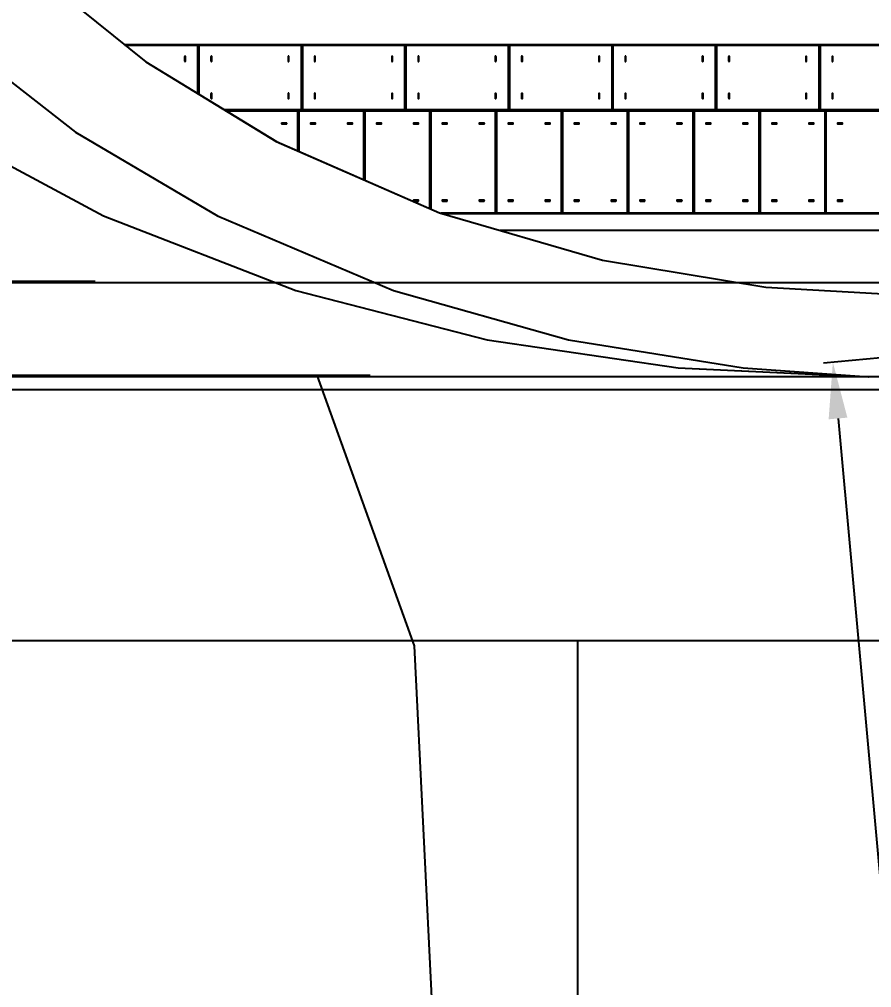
# Model space of a CAD drawing. Extents: x -137 to 172, y -7 to 127.
# Drawn here: x 23.55 to 30.34, y 46.45 to 54.16 of the extents above; entities that cross this region are included whole.
import ezdxf

# ---------------------------------------------------------------- set-up
doc = ezdxf.new("R2010")
doc.units = 0
doc.layers.get('Defpoints').update_dxf_attribs({"linetype": 'CONTINUOUS'})
doc.layers.add('TT-BASE', color=253, linetype='CONTINUOUS')
doc.layers.add('TZ-TEXT', color=6, linetype='CONTINUOUS')
doc.styles.get("Standard").update_dxf_attribs({"font": 'GulimChe.ttf'})
doc.dimstyles.new('D150', dxfattribs={"dimscale": 0.15, "dimtxt": 3, "dimasz": 3, "dimexe": 0.5, "dimexo": 0.5, "dimgap": 0.5, "dimtad": 1, "dimdec": 0, "dimzin": 1, "dimdsep": 46, "dimlunit": 6, "dimtxsty": 'Standard', "dimcen": 1, "dimclrd": 1, "dimclre": 1, "dimclrt": 3, "dimadec": 0, "dimazin": 0, "dimtfac": 1, "dimtdec": 0, "dimtix": 1, "dimtmove": 2, "dimatfit": 3, "dimfxl": 0, "dimtvp": 2, "dimlwd": -1, "dimlwe": -1, "dimarcsym": 0})

# ---------------------------------------------------------------- blocks, each defined once
blk = doc.blocks.new('*D27')
at = {"layer": 'Defpoints', "color": 0, "ltscale": 2}
for p in [(42.6532, 52.5857), (44.7531, 29.6257), (32.1306, 28.4712)]:
    blk.add_point(p, dxfattribs=at)
at = {"layer": 'TZ-TEXT', "color": 1, "ltscale": 2}
for p, q in [((42.5785, 52.5788), (29.956, 51.4244)), ((30.0717, 50.9831), (32.0897, 28.9193)), ((44.6784, 29.6188), (32.056, 28.4644))]:
    blk.add_line(p, q, dxfattribs=at)
for points in [[(30.1464, 50.9899), (29.997, 50.9762), (30.0307, 51.4312)], [(32.1643, 28.9262), (32.015, 28.9125), (32.1306, 28.4712)]]:
    blk.add_solid(points, dxfattribs=at)
at = {"layer": 'TZ-TEXT', "color": 3, "ltscale": 2, "insert": (32.595, 40.0897), "char_height": 0.6, "attachment_point": 5, "rotation": 275.22581}
blk.add_mtext('{\\C6;신) 직매 FC Ø100x2x24m, 내관 SCD 25mmx4x24m,\\P터파기 5.5m(H:0.76),18m(H:0.56),0.5m(H:0.2),\\P콘크리트깨기 18m(H:0.2)}', dxfattribs=at)

msp = doc.modelspace()

# ---------------------------------------------------------------- linework, layer by layer
at = {"layer": 'TT-BASE'}
for p, q in [((23.7108, 54.5063), (24.5558, 53.8253)), ((23.7111, 54.5061), (24.5561, 53.8251)), ((23.0658, 53.9889), (23.9958, 53.2639)), ((23.0661, 53.9887), (23.9961, 53.2637)), ((24.3838, 53.9639), (33.9158, 53.9636)), ((24.3841, 53.9637), (33.9161, 53.9636)), ((24.39, 53.9589), (33.9158, 53.9586)), ((24.3903, 53.9587), (33.9161, 53.9586)), ((24.9683, 53.9589), (24.9683, 53.5738)), ((24.9686, 53.9587), (24.9686, 53.5736)), ((24.9783, 53.9589), (24.9783, 53.5677)), ((24.9786, 53.9587), (24.9786, 53.5675)), ((25.7933, 53.9589), (25.7933, 53.4439)), ((25.7936, 53.9587), (25.7936, 53.4437)), ((25.8033, 53.9589), (25.8033, 53.4439)), ((25.8036, 53.9587), (25.8036, 53.4437)), ((26.6183, 53.9588), (26.6183, 53.4438)), ((26.6186, 53.9587), (26.6186, 53.4437)), ((26.6283, 53.9588), (26.6283, 53.4438)), ((26.6286, 53.9587), (26.6286, 53.4437)), ((27.4433, 53.9588), (27.4433, 53.4438)), ((27.4436, 53.9587), (27.4436, 53.4437)), ((27.4533, 53.9588), (27.4533, 53.4438)), ((27.4536, 53.9587), (27.4536, 53.4437)), ((28.2683, 53.9588), (28.2683, 53.4438)), ((28.2686, 53.9587), (28.2686, 53.4437)), ((28.2783, 53.9588), (28.2783, 53.4438)), ((28.2786, 53.9587), (28.2786, 53.4437)), ((29.0933, 53.9588), (29.0933, 53.4438)), ((29.0936, 53.9587), (29.0936, 53.4437)), ((29.1033, 53.9588), (29.1033, 53.4438)), ((29.1036, 53.9587), (29.1036, 53.4437)), ((29.9183, 53.9587), (29.9183, 53.4437)), ((29.9186, 53.9586), (29.9186, 53.4436)), ((29.9283, 53.9587), (29.9283, 53.4437)), ((29.9286, 53.9586), (29.9286, 53.4436)), ((24.8653, 53.8679), (24.8653, 53.8299)), ((24.8656, 53.8677), (24.8656, 53.8297)), ((24.8703, 53.8689), (24.8663, 53.8689)), ((24.8706, 53.8687), (24.8666, 53.8687)), ((24.8713, 53.8299), (24.8713, 53.8679)), ((24.8716, 53.8297), (24.8716, 53.8677)), ((25.0753, 53.8679), (25.0753, 53.8299)), ((25.0756, 53.8677), (25.0756, 53.8297)), ((25.0803, 53.8689), (25.0763, 53.8689)), ((25.0806, 53.8687), (25.0766, 53.8687)), ((25.0813, 53.8299), (25.0813, 53.8679)), ((25.0816, 53.8297), (25.0816, 53.8677)), ((25.6903, 53.8679), (25.6903, 53.8299)), ((25.6906, 53.8677), (25.6906, 53.8297)), ((25.6953, 53.8689), (25.6913, 53.8689)), ((25.6956, 53.8687), (25.6916, 53.8687)), ((25.6963, 53.8299), (25.6963, 53.8679)), ((25.6966, 53.8297), (25.6966, 53.8677)), ((25.9003, 53.8679), (25.9003, 53.8299)), ((25.9006, 53.8677), (25.9006, 53.8297)), ((25.9053, 53.8689), (25.9013, 53.8689)), ((25.9056, 53.8687), (25.9016, 53.8687)), ((25.9063, 53.8299), (25.9063, 53.8679)), ((25.9066, 53.8297), (25.9066, 53.8677)), ((26.5153, 53.8678), (26.5153, 53.8298)), ((26.5156, 53.8677), (26.5156, 53.8297)), ((26.5203, 53.8688), (26.5163, 53.8688)), ((26.5206, 53.8687), (26.5166, 53.8687)), ((26.5213, 53.8298), (26.5213, 53.8678)), ((26.5216, 53.8297), (26.5216, 53.8677)), ((26.7253, 53.8678), (26.7253, 53.8298)), ((26.7256, 53.8677), (26.7256, 53.8297)), ((26.7303, 53.8688), (26.7263, 53.8688)), ((26.7306, 53.8687), (26.7266, 53.8687)), ((26.7313, 53.8298), (26.7313, 53.8678)), ((26.7316, 53.8297), (26.7316, 53.8677)), ((27.3403, 53.8678), (27.3403, 53.8298)), ((27.3406, 53.8677), (27.3406, 53.8297)), ((27.3453, 53.8688), (27.3413, 53.8688)), ((27.3456, 53.8687), (27.3416, 53.8687)), ((27.3463, 53.8298), (27.3463, 53.8678)), ((27.3466, 53.8297), (27.3466, 53.8677)), ((27.5503, 53.8678), (27.5503, 53.8298)), ((27.5506, 53.8677), (27.5506, 53.8297)), ((27.5553, 53.8688), (27.5513, 53.8688)), ((27.5556, 53.8687), (27.5516, 53.8687)), ((27.5563, 53.8298), (27.5563, 53.8678)), ((27.5566, 53.8297), (27.5566, 53.8677)), ((28.1653, 53.8678), (28.1653, 53.8298)), ((28.1656, 53.8677), (28.1656, 53.8297)), ((28.1703, 53.8688), (28.1663, 53.8688)), ((28.1706, 53.8687), (28.1666, 53.8687)), ((28.1713, 53.8298), (28.1713, 53.8678)), ((28.1716, 53.8297), (28.1716, 53.8677)), ((28.3753, 53.8678), (28.3753, 53.8298)), ((28.3756, 53.8677), (28.3756, 53.8297)), ((28.3803, 53.8688), (28.3763, 53.8688)), ((28.3806, 53.8687), (28.3766, 53.8687)), ((28.3813, 53.8298), (28.3813, 53.8678)), ((28.3816, 53.8297), (28.3816, 53.8677)), ((28.9903, 53.8678), (28.9903, 53.8298)), ((28.9906, 53.8677), (28.9906, 53.8297)), ((28.9953, 53.8688), (28.9913, 53.8688)), ((28.9956, 53.8687), (28.9916, 53.8687)), ((28.9963, 53.8298), (28.9963, 53.8678)), ((28.9966, 53.8297), (28.9966, 53.8677)), ((29.2003, 53.8678), (29.2003, 53.8298)), ((29.2006, 53.8677), (29.2006, 53.8297)), ((29.2053, 53.8688), (29.2013, 53.8688)), ((29.2056, 53.8687), (29.2016, 53.8687)), ((29.2063, 53.8298), (29.2063, 53.8678)), ((29.2066, 53.8297), (29.2066, 53.8677)), ((29.8153, 53.8677), (29.8153, 53.8297)), ((29.8156, 53.8676), (29.8156, 53.8296)), ((29.8203, 53.8687), (29.8163, 53.8687)), ((29.8206, 53.8686), (29.8166, 53.8686)), ((29.8213, 53.8297), (29.8213, 53.8677)), ((29.8216, 53.8296), (29.8216, 53.8676)), ((30.0253, 53.8677), (30.0253, 53.8297)), ((30.0256, 53.8676), (30.0256, 53.8296)), ((30.0303, 53.8687), (30.0263, 53.8687)), ((30.0306, 53.8686), (30.0266, 53.8686)), ((30.0313, 53.8297), (30.0313, 53.8677)), ((30.0316, 53.8296), (30.0316, 53.8676)), ((24.5558, 53.8253), (25.5958, 53.1912)), ((24.5561, 53.8251), (25.5961, 53.191)), ((24.8663, 53.8289), (24.8703, 53.8289)), ((24.8666, 53.8287), (24.8706, 53.8287)), ((25.0763, 53.8289), (25.0803, 53.8289)), ((25.0766, 53.8287), (25.0806, 53.8287)), ((25.6913, 53.8289), (25.6953, 53.8289)), ((25.6916, 53.8287), (25.6956, 53.8287)), ((25.9013, 53.8289), (25.9053, 53.8289)), ((25.9016, 53.8287), (25.9056, 53.8287)), ((26.5163, 53.8288), (26.5203, 53.8288)), ((26.5166, 53.8287), (26.5206, 53.8287)), ((26.7263, 53.8288), (26.7303, 53.8288)), ((26.7266, 53.8287), (26.7306, 53.8287)), ((27.3413, 53.8288), (27.3453, 53.8288)), ((27.3416, 53.8287), (27.3456, 53.8287)), ((27.5513, 53.8288), (27.5553, 53.8288)), ((27.5516, 53.8287), (27.5556, 53.8287)), ((28.1663, 53.8288), (28.1703, 53.8288)), ((28.1666, 53.8287), (28.1706, 53.8287)), ((28.3763, 53.8288), (28.3803, 53.8288)), ((28.3766, 53.8287), (28.3806, 53.8287)), ((28.9913, 53.8288), (28.9953, 53.8288)), ((28.9916, 53.8287), (28.9956, 53.8287)), ((29.2013, 53.8288), (29.2053, 53.8288)), ((29.2016, 53.8287), (29.2056, 53.8287)), ((29.8163, 53.8287), (29.8203, 53.8287)), ((29.8166, 53.8286), (29.8206, 53.8286)), ((30.0263, 53.8287), (30.0303, 53.8287)), ((30.0266, 53.8286), (30.0306, 53.8286)), ((25.0753, 53.5729), (25.0753, 53.5349)), ((25.0756, 53.5727), (25.0756, 53.5347)), ((25.0803, 53.5739), (25.0763, 53.5739)), ((25.0806, 53.5737), (25.0766, 53.5737)), ((25.0813, 53.5349), (25.0813, 53.5729)), ((25.0816, 53.5347), (25.0816, 53.5727)), ((25.6903, 53.5729), (25.6903, 53.5349)), ((25.6906, 53.5727), (25.6906, 53.5347)), ((25.6953, 53.5739), (25.6913, 53.5739)), ((25.6956, 53.5737), (25.6916, 53.5737)), ((25.6963, 53.5349), (25.6963, 53.5729)), ((25.6966, 53.5347), (25.6966, 53.5727)), ((25.9003, 53.5729), (25.9003, 53.5349)), ((25.9006, 53.5727), (25.9006, 53.5347)), ((25.9053, 53.5739), (25.9013, 53.5739)), ((25.9056, 53.5737), (25.9016, 53.5737)), ((25.9063, 53.5349), (25.9063, 53.5729)), ((25.9066, 53.5347), (25.9066, 53.5727)), ((26.5153, 53.5728), (26.5153, 53.5348)), ((26.5156, 53.5727), (26.5156, 53.5347)), ((26.5203, 53.5738), (26.5163, 53.5738)), ((26.5206, 53.5737), (26.5166, 53.5737)), ((26.5213, 53.5348), (26.5213, 53.5728)), ((26.5216, 53.5347), (26.5216, 53.5727)), ((26.7253, 53.5728), (26.7253, 53.5348)), ((26.7256, 53.5727), (26.7256, 53.5347)), ((26.7303, 53.5738), (26.7263, 53.5738)), ((26.7306, 53.5737), (26.7266, 53.5737)), ((26.7313, 53.5348), (26.7313, 53.5728)), ((26.7316, 53.5347), (26.7316, 53.5727)), ((27.3403, 53.5728), (27.3403, 53.5348)), ((27.3406, 53.5727), (27.3406, 53.5347)), ((27.3453, 53.5738), (27.3413, 53.5738)), ((27.3456, 53.5737), (27.3416, 53.5737)), ((27.3463, 53.5348), (27.3463, 53.5728)), ((27.3466, 53.5347), (27.3466, 53.5727)), ((27.5503, 53.5728), (27.5503, 53.5348)), ((27.5506, 53.5727), (27.5506, 53.5347)), ((27.5553, 53.5738), (27.5513, 53.5738)), ((27.5556, 53.5737), (27.5516, 53.5737)), ((27.5563, 53.5348), (27.5563, 53.5728)), ((27.5566, 53.5347), (27.5566, 53.5727)), ((28.1653, 53.5728), (28.1653, 53.5348)), ((28.1656, 53.5727), (28.1656, 53.5347)), ((28.1703, 53.5738), (28.1663, 53.5738)), ((28.1706, 53.5737), (28.1666, 53.5737)), ((28.1713, 53.5348), (28.1713, 53.5728)), ((28.1716, 53.5347), (28.1716, 53.5727)), ((28.3753, 53.5728), (28.3753, 53.5348)), ((28.3756, 53.5727), (28.3756, 53.5347)), ((28.3803, 53.5738), (28.3763, 53.5738)), ((28.3806, 53.5737), (28.3766, 53.5737)), ((28.3813, 53.5348), (28.3813, 53.5728)), ((28.3816, 53.5347), (28.3816, 53.5727)), ((28.9903, 53.5728), (28.9903, 53.5348)), ((28.9906, 53.5727), (28.9906, 53.5347)), ((28.9953, 53.5738), (28.9913, 53.5738)), ((28.9956, 53.5737), (28.9916, 53.5737)), ((28.9963, 53.5348), (28.9963, 53.5728)), ((28.9966, 53.5347), (28.9966, 53.5727)), ((29.2003, 53.5728), (29.2003, 53.5348)), ((29.2006, 53.5727), (29.2006, 53.5347)), ((29.2053, 53.5738), (29.2013, 53.5738)), ((29.2056, 53.5737), (29.2016, 53.5737)), ((29.2063, 53.5348), (29.2063, 53.5728)), ((29.2066, 53.5347), (29.2066, 53.5727)), ((29.8153, 53.5727), (29.8153, 53.5347)), ((29.8156, 53.5726), (29.8156, 53.5346)), ((29.8203, 53.5737), (29.8163, 53.5737)), ((29.8206, 53.5736), (29.8166, 53.5736)), ((29.8213, 53.5347), (29.8213, 53.5727)), ((29.8216, 53.5346), (29.8216, 53.5726)), ((30.0253, 53.5727), (30.0253, 53.5347)), ((30.0256, 53.5726), (30.0256, 53.5346)), ((30.0303, 53.5737), (30.0263, 53.5737)), ((30.0306, 53.5736), (30.0266, 53.5736)), ((30.0313, 53.5347), (30.0313, 53.5727)), ((30.0316, 53.5346), (30.0316, 53.5726)), ((25.0763, 53.5339), (25.0803, 53.5339)), ((25.0766, 53.5337), (25.0806, 53.5337)), ((25.6913, 53.5339), (25.6953, 53.5339)), ((25.6916, 53.5337), (25.6956, 53.5337)), ((25.9013, 53.5339), (25.9053, 53.5339)), ((25.9016, 53.5337), (25.9056, 53.5337)), ((26.5163, 53.5338), (26.5203, 53.5338)), ((26.5166, 53.5337), (26.5206, 53.5337)), ((26.7263, 53.5338), (26.7303, 53.5338)), ((26.7266, 53.5337), (26.7306, 53.5337)), ((27.3413, 53.5338), (27.3453, 53.5338)), ((27.3416, 53.5337), (27.3456, 53.5337)), ((27.5513, 53.5338), (27.5553, 53.5338)), ((27.5516, 53.5337), (27.5556, 53.5337)), ((28.1663, 53.5338), (28.1703, 53.5338)), ((28.1666, 53.5337), (28.1706, 53.5337)), ((28.3763, 53.5338), (28.3803, 53.5338)), ((28.3766, 53.5337), (28.3806, 53.5337)), ((28.9913, 53.5338), (28.9953, 53.5338)), ((28.9916, 53.5337), (28.9956, 53.5337)), ((29.2013, 53.5338), (29.2053, 53.5338)), ((29.2016, 53.5337), (29.2056, 53.5337)), ((29.8163, 53.5337), (29.8203, 53.5337)), ((29.8166, 53.5336), (29.8206, 53.5336)), ((30.0263, 53.5337), (30.0303, 53.5337)), ((30.0266, 53.5336), (30.0306, 53.5336)), ((33.9158, 53.4436), (25.1814, 53.4439)), ((33.9161, 53.4436), (25.1817, 53.4437)), ((25.1978, 53.4339), (33.9158, 53.4336)), ((25.1981, 53.4337), (33.9161, 53.4336)), ((25.7683, 53.1157), (25.7683, 53.4339)), ((25.7686, 53.1155), (25.7686, 53.4337)), ((25.7783, 53.1114), (25.7783, 53.4339)), ((25.7786, 53.1112), (25.7786, 53.4337)), ((26.2933, 52.8859), (26.2933, 53.4338)), ((26.2936, 52.8858), (26.2936, 53.4337)), ((26.3033, 52.8816), (26.3033, 53.4338)), ((26.3036, 52.8814), (26.3036, 53.4337)), ((26.8183, 52.6561), (26.8183, 53.4338)), ((26.8186, 52.656), (26.8186, 53.4337)), ((26.8283, 52.6517), (26.8283, 53.4338)), ((26.8286, 52.6516), (26.8286, 53.4337)), ((27.3433, 52.6188), (27.3433, 53.4338)), ((27.3436, 52.6187), (27.3436, 53.4337)), ((27.3533, 52.6188), (27.3533, 53.4338)), ((27.3536, 52.6187), (27.3536, 53.4337)), ((27.8683, 52.6188), (27.8683, 53.4338)), ((27.8686, 52.6187), (27.8686, 53.4337)), ((27.8783, 52.6188), (27.8783, 53.4338)), ((27.8786, 52.6187), (27.8786, 53.4337)), ((28.3933, 52.6188), (28.3933, 53.4338)), ((28.3936, 52.6187), (28.3936, 53.4337)), ((28.4033, 52.6188), (28.4033, 53.4338)), ((28.4036, 52.6187), (28.4036, 53.4337)), ((28.9183, 52.6188), (28.9183, 53.4338)), ((28.9186, 52.6187), (28.9186, 53.4337)), ((28.9283, 52.6188), (28.9283, 53.4338)), ((28.9286, 52.6187), (28.9286, 53.4337)), ((29.4433, 52.6188), (29.4433, 53.4338)), ((29.4436, 52.6186), (29.4436, 53.4336)), ((29.4533, 52.6188), (29.4533, 53.4338)), ((29.4536, 52.6186), (29.4536, 53.4336)), ((29.9683, 52.6187), (29.9683, 53.4337)), ((29.9686, 52.6186), (29.9686, 53.4336)), ((29.9783, 52.6187), (29.9783, 53.4337)), ((29.9786, 52.6186), (29.9786, 53.4336)), ((25.6383, 53.3359), (25.6383, 53.3319)), ((25.6386, 53.3357), (25.6386, 53.3317)), ((25.6773, 53.3369), (25.6393, 53.3369)), ((25.6393, 53.3309), (25.6773, 53.3309)), ((25.6776, 53.3367), (25.6396, 53.3367)), ((25.6396, 53.3307), (25.6776, 53.3307)), ((25.6783, 53.3319), (25.6783, 53.3359)), ((25.6786, 53.3317), (25.6786, 53.3357)), ((25.8683, 53.3359), (25.8683, 53.3319)), ((25.8686, 53.3357), (25.8686, 53.3317)), ((25.9073, 53.3369), (25.8693, 53.3369)), ((25.8693, 53.3309), (25.9073, 53.3309)), ((25.9076, 53.3367), (25.8696, 53.3367)), ((25.8696, 53.3307), (25.9076, 53.3307)), ((25.9083, 53.3319), (25.9083, 53.3359)), ((25.9086, 53.3317), (25.9086, 53.3357)), ((26.1633, 53.3358), (26.1633, 53.3318)), ((26.1636, 53.3357), (26.1636, 53.3317)), ((26.2023, 53.3368), (26.1643, 53.3368)), ((26.1643, 53.3308), (26.2023, 53.3308)), ((26.2026, 53.3367), (26.1646, 53.3367)), ((26.1646, 53.3307), (26.2026, 53.3307)), ((26.2033, 53.3318), (26.2033, 53.3358)), ((26.2036, 53.3317), (26.2036, 53.3357)), ((26.3933, 53.3358), (26.3933, 53.3318)), ((26.3936, 53.3357), (26.3936, 53.3317)), ((26.4323, 53.3368), (26.3943, 53.3368)), ((26.3943, 53.3308), (26.4323, 53.3308)), ((26.4326, 53.3367), (26.3946, 53.3367)), ((26.3946, 53.3307), (26.4326, 53.3307)), ((26.4333, 53.3318), (26.4333, 53.3358)), ((26.4336, 53.3317), (26.4336, 53.3357)), ((26.6883, 53.3358), (26.6883, 53.3318)), ((26.6886, 53.3357), (26.6886, 53.3317)), ((26.7273, 53.3368), (26.6893, 53.3368)), ((26.6893, 53.3308), (26.7273, 53.3308)), ((26.7276, 53.3367), (26.6896, 53.3367)), ((26.6896, 53.3307), (26.7276, 53.3307)), ((26.7283, 53.3318), (26.7283, 53.3358)), ((26.7286, 53.3317), (26.7286, 53.3357)), ((26.9183, 53.3358), (26.9183, 53.3318)), ((26.9186, 53.3357), (26.9186, 53.3317)), ((26.9573, 53.3368), (26.9193, 53.3368)), ((26.9193, 53.3308), (26.9573, 53.3308)), ((26.9576, 53.3367), (26.9196, 53.3367)), ((26.9196, 53.3307), (26.9576, 53.3307)), ((26.9583, 53.3318), (26.9583, 53.3358)), ((26.9586, 53.3317), (26.9586, 53.3357)), ((27.2133, 53.3358), (27.2133, 53.3318)), ((27.2136, 53.3357), (27.2136, 53.3317)), ((27.2523, 53.3368), (27.2143, 53.3368)), ((27.2143, 53.3308), (27.2523, 53.3308)), ((27.2526, 53.3367), (27.2146, 53.3367)), ((27.2146, 53.3307), (27.2526, 53.3307)), ((27.2533, 53.3318), (27.2533, 53.3358)), ((27.2536, 53.3317), (27.2536, 53.3357)), ((27.4433, 53.3358), (27.4433, 53.3318)), ((27.4436, 53.3357), (27.4436, 53.3317)), ((27.4823, 53.3368), (27.4443, 53.3368)), ((27.4443, 53.3308), (27.4823, 53.3308)), ((27.4826, 53.3367), (27.4446, 53.3367)), ((27.4446, 53.3307), (27.4826, 53.3307)), ((27.4833, 53.3318), (27.4833, 53.3358)), ((27.4836, 53.3317), (27.4836, 53.3357)), ((27.7383, 53.3358), (27.7383, 53.3318)), ((27.7386, 53.3357), (27.7386, 53.3317)), ((27.7773, 53.3368), (27.7393, 53.3368)), ((27.7393, 53.3308), (27.7773, 53.3308)), ((27.7776, 53.3367), (27.7396, 53.3367)), ((27.7396, 53.3307), (27.7776, 53.3307)), ((27.7783, 53.3318), (27.7783, 53.3358)), ((27.7786, 53.3317), (27.7786, 53.3357)), ((27.9683, 53.3358), (27.9683, 53.3318)), ((27.9686, 53.3357), (27.9686, 53.3317)), ((28.0073, 53.3368), (27.9693, 53.3368)), ((27.9693, 53.3308), (28.0073, 53.3308)), ((28.0076, 53.3367), (27.9696, 53.3367)), ((27.9696, 53.3307), (28.0076, 53.3307)), ((28.0083, 53.3318), (28.0083, 53.3358)), ((28.0086, 53.3317), (28.0086, 53.3357)), ((28.2633, 53.3358), (28.2633, 53.3318)), ((28.2636, 53.3357), (28.2636, 53.3317)), ((28.3023, 53.3368), (28.2643, 53.3368)), ((28.2643, 53.3308), (28.3023, 53.3308)), ((28.3026, 53.3367), (28.2646, 53.3367)), ((28.2646, 53.3307), (28.3026, 53.3307)), ((28.3033, 53.3318), (28.3033, 53.3358)), ((28.3036, 53.3317), (28.3036, 53.3357)), ((28.4933, 53.3358), (28.4933, 53.3318)), ((28.4936, 53.3357), (28.4936, 53.3317)), ((28.5323, 53.3368), (28.4943, 53.3368)), ((28.4943, 53.3308), (28.5323, 53.3308)), ((28.5326, 53.3367), (28.4946, 53.3367)), ((28.4946, 53.3307), (28.5326, 53.3307)), ((28.5333, 53.3318), (28.5333, 53.3358)), ((28.5336, 53.3317), (28.5336, 53.3357)), ((28.7883, 53.3358), (28.7883, 53.3318)), ((28.7886, 53.3357), (28.7886, 53.3317)), ((28.8273, 53.3368), (28.7893, 53.3368)), ((28.7893, 53.3308), (28.8273, 53.3308)), ((28.8276, 53.3367), (28.7896, 53.3367)), ((28.7896, 53.3307), (28.8276, 53.3307)), ((28.8283, 53.3318), (28.8283, 53.3358)), ((28.8286, 53.3317), (28.8286, 53.3357)), ((29.0183, 53.3358), (29.0183, 53.3318)), ((29.0186, 53.3357), (29.0186, 53.3317)), ((29.0573, 53.3368), (29.0193, 53.3368)), ((29.0193, 53.3308), (29.0573, 53.3308)), ((29.0576, 53.3367), (29.0196, 53.3367)), ((29.0196, 53.3307), (29.0576, 53.3307)), ((29.0583, 53.3318), (29.0583, 53.3358)), ((29.0586, 53.3317), (29.0586, 53.3357)), ((29.3133, 53.3358), (29.3133, 53.3318)), ((29.3136, 53.3356), (29.3136, 53.3316)), ((29.3523, 53.3368), (29.3143, 53.3368)), ((29.3143, 53.3308), (29.3523, 53.3308)), ((29.3526, 53.3366), (29.3146, 53.3366)), ((29.3146, 53.3306), (29.3526, 53.3306)), ((29.3533, 53.3318), (29.3533, 53.3358)), ((29.3536, 53.3316), (29.3536, 53.3356)), ((29.5433, 53.3357), (29.5433, 53.3317)), ((29.5436, 53.3356), (29.5436, 53.3316)), ((29.5823, 53.3367), (29.5443, 53.3367)), ((29.5443, 53.3307), (29.5823, 53.3307)), ((29.5826, 53.3366), (29.5446, 53.3366)), ((29.5446, 53.3306), (29.5826, 53.3306)), ((29.5833, 53.3317), (29.5833, 53.3357)), ((29.5836, 53.3316), (29.5836, 53.3356)), ((29.8383, 53.3357), (29.8383, 53.3317)), ((29.8386, 53.3356), (29.8386, 53.3316)), ((29.8773, 53.3367), (29.8393, 53.3367)), ((29.8393, 53.3307), (29.8773, 53.3307)), ((29.8776, 53.3366), (29.8396, 53.3366)), ((29.8396, 53.3306), (29.8776, 53.3306)), ((29.8783, 53.3317), (29.8783, 53.3357)), ((29.8786, 53.3316), (29.8786, 53.3356)), ((30.0683, 53.3357), (30.0683, 53.3317)), ((30.0686, 53.3356), (30.0686, 53.3316)), ((30.1073, 53.3367), (30.0693, 53.3367)), ((30.0693, 53.3307), (30.1073, 53.3307)), ((30.1076, 53.3366), (30.0696, 53.3366)), ((30.0696, 53.3306), (30.1076, 53.3306)), ((30.1083, 53.3317), (30.1083, 53.3357)), ((30.1086, 53.3316), (30.1086, 53.3356)), ((22.9808, 53.2639), (24.2178, 52.5969)), ((22.9811, 53.2637), (24.2181, 52.5967)), ((23.9958, 53.2639), (25.1268, 52.5969)), ((23.9961, 53.2637), (25.1271, 52.5967)), ((25.5958, 53.1912), (26.8958, 52.6222)), ((25.5961, 53.191), (26.8961, 52.622)), ((26.6883, 52.7208), (26.6883, 52.7168)), ((26.6886, 52.7207), (26.6886, 52.7167)), ((26.7273, 52.7218), (26.6893, 52.7218)), ((26.6893, 52.7158), (26.7273, 52.7158)), ((26.7276, 52.7217), (26.6896, 52.7217)), ((26.6896, 52.7157), (26.7276, 52.7157)), ((26.7283, 52.7168), (26.7283, 52.7208)), ((26.7286, 52.7167), (26.7286, 52.7207)), ((26.9183, 52.7208), (26.9183, 52.7168)), ((26.9186, 52.7207), (26.9186, 52.7167)), ((26.9573, 52.7218), (26.9193, 52.7218)), ((26.9193, 52.7158), (26.9573, 52.7158)), ((26.9576, 52.7217), (26.9196, 52.7217)), ((26.9196, 52.7157), (26.9576, 52.7157)), ((26.9583, 52.7168), (26.9583, 52.7208)), ((26.9586, 52.7167), (26.9586, 52.7207)), ((27.2133, 52.7208), (27.2133, 52.7168)), ((27.2136, 52.7207), (27.2136, 52.7167)), ((27.2523, 52.7218), (27.2143, 52.7218)), ((27.2143, 52.7158), (27.2523, 52.7158)), ((27.2526, 52.7217), (27.2146, 52.7217)), ((27.2146, 52.7157), (27.2526, 52.7157)), ((27.2533, 52.7168), (27.2533, 52.7208)), ((27.2536, 52.7167), (27.2536, 52.7207)), ((27.4433, 52.7208), (27.4433, 52.7168)), ((27.4436, 52.7207), (27.4436, 52.7167)), ((27.4823, 52.7218), (27.4443, 52.7218)), ((27.4443, 52.7158), (27.4823, 52.7158)), ((27.4826, 52.7217), (27.4446, 52.7217)), ((27.4446, 52.7157), (27.4826, 52.7157)), ((27.4833, 52.7168), (27.4833, 52.7208)), ((27.4836, 52.7167), (27.4836, 52.7207)), ((27.7383, 52.7208), (27.7383, 52.7168)), ((27.7386, 52.7207), (27.7386, 52.7167)), ((27.7773, 52.7218), (27.7393, 52.7218)), ((27.7393, 52.7158), (27.7773, 52.7158)), ((27.7776, 52.7217), (27.7396, 52.7217)), ((27.7396, 52.7157), (27.7776, 52.7157)), ((27.7783, 52.7168), (27.7783, 52.7208)), ((27.7786, 52.7167), (27.7786, 52.7207)), ((27.9683, 52.7208), (27.9683, 52.7168)), ((27.9686, 52.7207), (27.9686, 52.7167)), ((28.0073, 52.7218), (27.9693, 52.7218)), ((27.9693, 52.7158), (28.0073, 52.7158)), ((28.0076, 52.7217), (27.9696, 52.7217)), ((27.9696, 52.7157), (28.0076, 52.7157)), ((28.0083, 52.7168), (28.0083, 52.7208)), ((28.0086, 52.7167), (28.0086, 52.7207)), ((28.2633, 52.7208), (28.2633, 52.7168)), ((28.2636, 52.7207), (28.2636, 52.7167)), ((28.3023, 52.7218), (28.2643, 52.7218)), ((28.2643, 52.7158), (28.3023, 52.7158)), ((28.3026, 52.7217), (28.2646, 52.7217)), ((28.2646, 52.7157), (28.3026, 52.7157)), ((28.3033, 52.7168), (28.3033, 52.7208)), ((28.3036, 52.7167), (28.3036, 52.7207)), ((28.4933, 52.7208), (28.4933, 52.7168)), ((28.4936, 52.7207), (28.4936, 52.7167)), ((28.5323, 52.7218), (28.4943, 52.7218)), ((28.4943, 52.7158), (28.5323, 52.7158)), ((28.5326, 52.7217), (28.4946, 52.7217)), ((28.4946, 52.7157), (28.5326, 52.7157)), ((28.5333, 52.7168), (28.5333, 52.7208)), ((28.5336, 52.7167), (28.5336, 52.7207)), ((28.7883, 52.7208), (28.7883, 52.7168)), ((28.7886, 52.7207), (28.7886, 52.7167)), ((28.8273, 52.7218), (28.7893, 52.7218)), ((28.7893, 52.7158), (28.8273, 52.7158)), ((28.8276, 52.7217), (28.7896, 52.7217)), ((28.7896, 52.7157), (28.8276, 52.7157)), ((28.8283, 52.7168), (28.8283, 52.7208)), ((28.8286, 52.7167), (28.8286, 52.7207)), ((29.0183, 52.7208), (29.0183, 52.7168)), ((29.0186, 52.7207), (29.0186, 52.7167)), ((29.0573, 52.7218), (29.0193, 52.7218)), ((29.0193, 52.7158), (29.0573, 52.7158)), ((29.0576, 52.7217), (29.0196, 52.7217)), ((29.0196, 52.7157), (29.0576, 52.7157)), ((29.0583, 52.7168), (29.0583, 52.7208)), ((29.0586, 52.7167), (29.0586, 52.7207)), ((29.3133, 52.7208), (29.3133, 52.7168)), ((29.3136, 52.7206), (29.3136, 52.7166)), ((29.3523, 52.7218), (29.3143, 52.7218)), ((29.3143, 52.7158), (29.3523, 52.7158)), ((29.3526, 52.7216), (29.3146, 52.7216)), ((29.3146, 52.7156), (29.3526, 52.7156)), ((29.3533, 52.7168), (29.3533, 52.7208)), ((29.3536, 52.7166), (29.3536, 52.7206)), ((29.5433, 52.7207), (29.5433, 52.7167)), ((29.5436, 52.7206), (29.5436, 52.7166)), ((29.5823, 52.7217), (29.5443, 52.7217)), ((29.5443, 52.7157), (29.5823, 52.7157)), ((29.5826, 52.7216), (29.5446, 52.7216)), ((29.5446, 52.7156), (29.5826, 52.7156)), ((29.5833, 52.7167), (29.5833, 52.7207)), ((29.5836, 52.7166), (29.5836, 52.7206)), ((29.8383, 52.7207), (29.8383, 52.7167)), ((29.8386, 52.7206), (29.8386, 52.7166)), ((29.8773, 52.7217), (29.8393, 52.7217)), ((29.8393, 52.7157), (29.8773, 52.7157)), ((29.8776, 52.7216), (29.8396, 52.7216)), ((29.8396, 52.7156), (29.8776, 52.7156)), ((29.8783, 52.7167), (29.8783, 52.7207)), ((29.8786, 52.7166), (29.8786, 52.7206)), ((30.0683, 52.7207), (30.0683, 52.7167)), ((30.0686, 52.7206), (30.0686, 52.7166)), ((30.1073, 52.7217), (30.0693, 52.7217)), ((30.0693, 52.7157), (30.1073, 52.7157)), ((30.1076, 52.7216), (30.0696, 52.7216)), ((30.0696, 52.7156), (30.1076, 52.7156)), ((30.1083, 52.7167), (30.1083, 52.7207)), ((30.1086, 52.7166), (30.1086, 52.7206)), ((26.8958, 52.6222), (28.1958, 52.2452)), ((26.8961, 52.622), (28.1961, 52.245)), ((24.2178, 52.5969), (25.7518, 52.0029)), ((24.2181, 52.5967), (25.7521, 52.0027)), ((25.1268, 52.5969), (26.5298, 52.0028)), ((25.1271, 52.5967), (26.5301, 52.0027)), ((33.9158, 52.6186), (26.9074, 52.6188)), ((33.9161, 52.6186), (26.9078, 52.6187)), ((33.9158, 52.6136), (26.9247, 52.6138)), ((33.9161, 52.6136), (26.925, 52.6137)), ((33.9158, 52.4816), (27.3801, 52.4817)), ((33.9161, 52.4816), (27.3804, 52.4816)), ((28.1958, 52.2452), (29.4958, 52.0281)), ((28.1961, 52.245), (29.4961, 52.028)), ((24.6624, 52.063), (9.6621, 52.0634)), ((33.9121, 52.0626), (24.6624, 52.063)), ((29.4958, 52.0281), (30.7958, 51.9571)), ((29.4961, 52.028), (30.7961, 51.957)), ((25.7518, 52.0029), (27.2768, 51.6108)), ((25.7521, 52.0027), (27.2771, 51.6107)), ((26.5298, 52.0028), (27.9238, 51.6108)), ((26.5301, 52.0027), (27.9241, 51.6107)), ((27.2768, 51.6108), (28.7978, 51.3868)), ((27.2771, 51.6107), (28.7981, 51.3867)), ((27.9238, 51.6108), (29.3148, 51.3868)), ((27.9241, 51.6107), (29.3151, 51.3866)), ((28.7978, 51.3868), (30.3157, 51.3137)), ((28.7981, 51.3867), (30.3161, 51.3136)), ((29.3148, 51.3868), (30.3157, 51.3137)), ((29.3151, 51.3866), (30.3161, 51.3136)), ((33.9157, 51.3136), (4.6657, 51.3144)), ((33.9161, 51.3136), (4.6661, 51.3138)), ((19.6661, 51.2137), (33.9161, 51.2136)), ((19.6661, 49.2137), (33.9161, 49.2136)), ((27.9987, 39.0271), (27.999, 49.2138)), ((27.9994, 39.027), (27.9994, 49.2137))]:
    msp.add_line(p, q, dxfattribs=at)
at = {"layer": 'TT-BASE', "ltscale": 0.1}
for p, q in [((14.6625, 52.0783), (24.153, 52.0779)), ((14.6625, 51.3283), (24.6625, 51.3279)), ((24.6625, 51.3279), (26.3433, 51.3278))]:
    msp.add_line(p, q, dxfattribs=at)
at = {"layer": 'TT-BASE', "linetype": 'Continuous'}
for p, q in [((26.6962, 49.1714), (25.9223, 51.3278)), ((26.6962, 49.1714), (25.9223, 51.3278)), ((26.9368, 44.2774), (26.6962, 49.1714)), ((26.9368, 44.2774), (26.6962, 49.1714))]:
    msp.add_line(p, q, dxfattribs=at)
at = {"layer": 'TT-BASE'}
for centre, start, end in [((24.8663, 53.8679), 89.99839, 179.99839), ((24.8666, 53.8677), 89.99971, 179.99971), ((24.8703, 53.8679), 359.99839, 89.99839), ((24.8706, 53.8677), 359.99971, 89.99971), ((25.0763, 53.8679), 89.99839, 179.99839), ((25.0766, 53.8677), 89.99971, 179.99971), ((25.0803, 53.8679), 359.99839, 89.99839), ((25.0806, 53.8677), 359.99971, 89.99971), ((25.6913, 53.8679), 89.99839, 179.99839), ((25.6916, 53.8677), 89.99971, 179.99971), ((25.6953, 53.8679), 359.99838, 89.99838), ((25.6956, 53.8677), 359.99971, 89.99971), ((25.9013, 53.8679), 89.99839, 179.99839), ((25.9016, 53.8677), 89.99971, 179.99971), ((25.9053, 53.8679), 359.99839, 89.99839), ((25.9056, 53.8677), 359.99971, 89.99971), ((26.5163, 53.8678), 89.99839, 179.99839), ((26.5166, 53.8677), 89.99971, 179.99971), ((26.5203, 53.8678), 359.99839, 89.99839), ((26.5206, 53.8677), 359.99971, 89.99971), ((26.7263, 53.8678), 89.99838, 179.99838), ((26.7266, 53.8677), 89.99971, 179.99971), ((26.7303, 53.8678), 359.99838, 89.99838), ((26.7306, 53.8677), 359.99971, 89.99971), ((27.3413, 53.8678), 89.99838, 179.99838), ((27.3416, 53.8677), 89.99971, 179.99971), ((27.3453, 53.8678), 359.99838, 89.99838), ((27.3456, 53.8677), 359.99971, 89.99971), ((27.5513, 53.8678), 89.99838, 179.99838), ((27.5516, 53.8677), 89.99971, 179.99971), ((27.5553, 53.8678), 359.99839, 89.99839), ((27.5556, 53.8677), 359.99971, 89.99971), ((28.1663, 53.8678), 89.99839, 179.99839), ((28.1666, 53.8677), 89.99971, 179.99971), ((28.1703, 53.8678), 359.99839, 89.99839), ((28.1706, 53.8677), 359.99971, 89.99971), ((28.3763, 53.8678), 89.99839, 179.99839), ((28.3766, 53.8677), 89.99971, 179.99971), ((28.3803, 53.8678), 359.99839, 89.99839), ((28.3806, 53.8677), 359.99971, 89.99971), ((28.9913, 53.8678), 89.99839, 179.99839), ((28.9916, 53.8677), 89.99971, 179.99971), ((28.9953, 53.8678), 359.99838, 89.99838), ((28.9956, 53.8677), 359.99971, 89.99971), ((29.2013, 53.8678), 89.99839, 179.99839), ((29.2016, 53.8677), 89.99971, 179.99971), ((29.2053, 53.8678), 359.99839, 89.99839), ((29.2056, 53.8677), 359.99971, 89.99971), ((29.8163, 53.8677), 89.99839, 179.99839), ((29.8166, 53.8676), 89.99971, 179.99971), ((29.8203, 53.8677), 359.99839, 89.99839), ((29.8206, 53.8676), 359.99971, 89.99971), ((30.0263, 53.8677), 89.99839, 179.99839), ((30.0266, 53.8676), 89.99971, 179.99971), ((30.0303, 53.8677), 359.99839, 89.99839), ((30.0306, 53.8676), 359.99971, 89.99971), ((24.8663, 53.8299), 179.99839, 269.99839), ((24.8666, 53.8297), 179.99971, 269.99971), ((24.8703, 53.8299), 269.99839, 359.99839), ((24.8706, 53.8297), 269.99971, 359.99971), ((25.0763, 53.8299), 179.99839, 269.99839), ((25.0766, 53.8297), 179.99971, 269.99971), ((25.0803, 53.8299), 269.99838, 359.99838), ((25.0806, 53.8297), 269.99971, 359.99971), ((25.6913, 53.8299), 179.99839, 269.99839), ((25.6916, 53.8297), 179.99971, 269.99971), ((25.6953, 53.8299), 269.99839, 359.99839), ((25.6956, 53.8297), 269.99971, 359.99971), ((25.9013, 53.8299), 179.99839, 269.99839), ((25.9016, 53.8297), 179.99971, 269.99971), ((25.9053, 53.8299), 269.99839, 359.99839), ((25.9056, 53.8297), 269.99971, 359.99971), ((26.5163, 53.8298), 179.9984, 269.9984), ((26.5166, 53.8297), 179.99971, 269.99971), ((26.5203, 53.8298), 269.99839, 359.99839), ((26.5206, 53.8297), 269.99971, 359.99971), ((26.7263, 53.8298), 179.99839, 269.99839), ((26.7266, 53.8297), 179.99971, 269.99971), ((26.7303, 53.8298), 269.99839, 359.99839), ((26.7306, 53.8297), 269.99971, 359.99971), ((27.3413, 53.8298), 179.99839, 269.99839), ((27.3416, 53.8297), 179.99971, 269.99971), ((27.3453, 53.8298), 269.99839, 359.99839), ((27.3456, 53.8297), 269.99971, 359.99971), ((27.5513, 53.8298), 179.9984, 269.9984), ((27.5516, 53.8297), 179.99971, 269.99971), ((27.5553, 53.8298), 269.99839, 359.99839), ((27.5556, 53.8297), 269.99971, 359.99971), ((28.1663, 53.8298), 179.99839, 269.99839), ((28.1666, 53.8297), 179.99971, 269.99971), ((28.1703, 53.8298), 269.99838, 359.99838), ((28.1706, 53.8297), 269.99971, 359.99971), ((28.3763, 53.8298), 179.99839, 269.99839), ((28.3766, 53.8297), 179.99971, 269.99971), ((28.3803, 53.8298), 269.99838, 359.99838), ((28.3806, 53.8297), 269.99971, 359.99971), ((28.9913, 53.8298), 179.99839, 269.99839), ((28.9916, 53.8297), 179.99971, 269.99971), ((28.9953, 53.8298), 269.99839, 359.99839), ((28.9956, 53.8297), 269.99971, 359.99971), ((29.2013, 53.8298), 179.99839, 269.99839), ((29.2016, 53.8297), 179.99971, 269.99971), ((29.2053, 53.8298), 269.99838, 359.99838), ((29.2056, 53.8297), 269.99971, 359.99971), ((29.8163, 53.8297), 179.99839, 269.99839), ((29.8166, 53.8296), 179.99971, 269.99971), ((29.8203, 53.8297), 269.99839, 359.99839), ((29.8206, 53.8296), 269.99971, 359.99971), ((30.0263, 53.8297), 179.99839, 269.99839), ((30.0266, 53.8296), 179.99971, 269.99971), ((30.0303, 53.8297), 269.99839, 359.99839), ((30.0306, 53.8296), 269.99971, 359.99971), ((25.0763, 53.5729), 89.9984, 179.9984), ((25.0766, 53.5727), 89.99971, 179.99971), ((25.0803, 53.5729), 359.99839, 89.99839), ((25.0806, 53.5727), 359.99971, 89.99971), ((25.6913, 53.5729), 89.99839, 179.99839), ((25.6916, 53.5727), 89.99971, 179.99971), ((25.6953, 53.5729), 359.99838, 89.99838), ((25.6956, 53.5727), 359.99971, 89.99971), ((25.9013, 53.5729), 89.99839, 179.99839), ((25.9016, 53.5727), 89.99971, 179.99971), ((25.9053, 53.5729), 359.99838, 89.99838), ((25.9056, 53.5727), 359.99971, 89.99971), ((26.5163, 53.5728), 89.99839, 179.99839), ((26.5166, 53.5727), 89.99971, 179.99971), ((26.5203, 53.5728), 359.99839, 89.99839), ((26.5206, 53.5727), 359.99971, 89.99971), ((26.7263, 53.5728), 89.99838, 179.99838), ((26.7266, 53.5727), 89.99971, 179.99971), ((26.7303, 53.5728), 359.99838, 89.99838), ((26.7306, 53.5727), 359.99971, 89.99971), ((27.3413, 53.5728), 89.99839, 179.99839), ((27.3416, 53.5727), 89.99971, 179.99971), ((27.3453, 53.5728), 359.99839, 89.99839), ((27.3456, 53.5727), 359.99971, 89.99971), ((27.5513, 53.5728), 89.99839, 179.99839), ((27.5516, 53.5727), 89.99971, 179.99971), ((27.5553, 53.5728), 359.99839, 89.99839), ((27.5556, 53.5727), 359.99971, 89.99971), ((28.1663, 53.5728), 89.99839, 179.99839), ((28.1666, 53.5727), 89.99971, 179.99971), ((28.1703, 53.5728), 359.99839, 89.99839), ((28.1706, 53.5727), 359.99971, 89.99971), ((28.3763, 53.5728), 89.99839, 179.99839), ((28.3766, 53.5727), 89.99971, 179.99971), ((28.3803, 53.5728), 359.99839, 89.99839), ((28.3806, 53.5727), 359.99971, 89.99971), ((28.9913, 53.5728), 89.99839, 179.99839), ((28.9916, 53.5727), 89.99971, 179.99971), ((28.9953, 53.5728), 359.99839, 89.99839), ((28.9956, 53.5727), 359.99971, 89.99971), ((29.2013, 53.5728), 89.99839, 179.99839), ((29.2016, 53.5727), 89.99971, 179.99971), ((29.2053, 53.5728), 359.99839, 89.99839), ((29.2056, 53.5727), 359.99971, 89.99971), ((29.8163, 53.5727), 89.9984, 179.9984), ((29.8166, 53.5726), 89.99971, 179.99971), ((29.8203, 53.5727), 359.99839, 89.99839), ((29.8206, 53.5726), 359.99971, 89.99971), ((30.0263, 53.5727), 89.99839, 179.99839), ((30.0266, 53.5726), 89.99971, 179.99971), ((30.0303, 53.5727), 359.99839, 89.99839), ((30.0306, 53.5726), 359.99971, 89.99971), ((25.0763, 53.5349), 179.99839, 269.99839), ((25.0766, 53.5347), 179.99971, 269.99971), ((25.0803, 53.5349), 269.99839, 359.99839), ((25.0806, 53.5347), 269.99971, 359.99971), ((25.6913, 53.5349), 179.99839, 269.99839), ((25.6916, 53.5347), 179.99971, 269.99971), ((25.6953, 53.5349), 269.99839, 359.99839), ((25.6956, 53.5347), 269.99971, 359.99971), ((25.9013, 53.5349), 179.99839, 269.99839), ((25.9016, 53.5347), 179.99971, 269.99971), ((25.9053, 53.5349), 269.99839, 359.99839), ((25.9056, 53.5347), 269.99971, 359.99971), ((26.5163, 53.5348), 179.9984, 269.9984), ((26.5166, 53.5347), 179.99971, 269.99971), ((26.5203, 53.5348), 269.99839, 359.99839), ((26.5206, 53.5347), 269.99971, 359.99971), ((26.7263, 53.5348), 179.99839, 269.99839), ((26.7266, 53.5347), 179.99971, 269.99971), ((26.7303, 53.5348), 269.99839, 359.99839), ((26.7306, 53.5347), 269.99971, 359.99971), ((27.3413, 53.5348), 179.99839, 269.99839), ((27.3416, 53.5347), 179.99971, 269.99971), ((27.3453, 53.5348), 269.99839, 359.99839), ((27.3456, 53.5347), 269.99971, 359.99971), ((27.5513, 53.5348), 179.99839, 269.99839), ((27.5516, 53.5347), 179.99971, 269.99971), ((27.5553, 53.5348), 269.99839, 359.99839), ((27.5556, 53.5347), 269.99971, 359.99971), ((28.1663, 53.5348), 179.99839, 269.99839), ((28.1666, 53.5347), 179.99971, 269.99971), ((28.1703, 53.5348), 269.99838, 359.99839), ((28.1706, 53.5347), 269.99971, 359.99971), ((28.3763, 53.5348), 179.99838, 269.99838), ((28.3766, 53.5347), 179.99971, 269.99971), ((28.3803, 53.5348), 269.99838, 359.99838), ((28.3806, 53.5347), 269.99971, 359.99971), ((28.9913, 53.5348), 179.99838, 269.99838), ((28.9916, 53.5347), 179.99971, 269.99971), ((28.9953, 53.5348), 269.99839, 359.99839), ((28.9956, 53.5347), 269.99971, 359.99971), ((29.2013, 53.5348), 179.99839, 269.99839), ((29.2016, 53.5347), 179.99971, 269.99971), ((29.2053, 53.5348), 269.99838, 359.99838), ((29.2056, 53.5347), 269.99971, 359.99971), ((29.8163, 53.5347), 179.99839, 269.99839), ((29.8166, 53.5346), 179.99971, 269.99971), ((29.8203, 53.5347), 269.99839, 359.99839), ((29.8206, 53.5346), 269.99971, 359.99971), ((30.0263, 53.5347), 179.99839, 269.99838), ((30.0266, 53.5346), 179.99971, 269.99971), ((30.0303, 53.5347), 269.99839, 359.99839), ((30.0306, 53.5346), 269.99971, 359.99971), ((25.6393, 53.3359), 89.99838, 179.99839), ((25.6393, 53.3319), 179.99839, 269.99839), ((25.6396, 53.3357), 89.99971, 179.99971), ((25.6396, 53.3317), 179.99971, 269.99971), ((25.6773, 53.3359), 359.99839, 89.99839), ((25.6773, 53.3319), 269.99839, 359.99839), ((25.6776, 53.3357), 359.99971, 89.99971), ((25.6776, 53.3317), 269.99971, 359.99971), ((25.8693, 53.3359), 89.99839, 179.9984), ((25.8693, 53.3319), 179.99839, 269.99839), ((25.8696, 53.3357), 89.99971, 179.99971), ((25.8696, 53.3317), 179.99971, 269.99971), ((25.9073, 53.3359), 359.9984, 89.9984), ((25.9073, 53.3319), 269.99838, 359.99838), ((25.9076, 53.3357), 359.99971, 89.99971), ((25.9076, 53.3317), 269.99971, 359.99971), ((26.1643, 53.3358), 89.99839, 179.99839), ((26.1643, 53.3318), 179.99839, 269.99839), ((26.1646, 53.3357), 89.99971, 179.99971), ((26.1646, 53.3317), 179.99971, 269.99971), ((26.2023, 53.3358), 359.99839, 89.99839), ((26.2023, 53.3318), 269.99839, 359.99839), ((26.2026, 53.3357), 359.99971, 89.99971), ((26.2026, 53.3317), 269.99971, 359.99971), ((26.3943, 53.3358), 89.99838, 179.99838), ((26.3943, 53.3318), 179.9984, 269.9984), ((26.3946, 53.3357), 89.99971, 179.99971), ((26.3946, 53.3317), 179.99971, 269.99971), ((26.4323, 53.3358), 359.99838, 89.99838), ((26.4323, 53.3318), 269.99839, 359.99839), ((26.4326, 53.3357), 359.99971, 89.99971), ((26.4326, 53.3317), 269.99971, 359.99971), ((26.6893, 53.3358), 89.99839, 179.99839), ((26.6893, 53.3318), 179.9984, 269.9984), ((26.6896, 53.3357), 89.99971, 179.99971), ((26.6896, 53.3317), 179.99971, 269.99971), ((26.7273, 53.3358), 359.99839, 89.99839), ((26.7273, 53.3318), 269.9984, 359.9984), ((26.7276, 53.3357), 359.99971, 89.99971), ((26.7276, 53.3317), 269.99971, 359.99971), ((26.9193, 53.3358), 89.99839, 179.99839), ((26.9193, 53.3318), 179.99839, 269.99839), ((26.9196, 53.3357), 89.99971, 179.99971), ((26.9196, 53.3317), 179.99971, 269.99971), ((26.9573, 53.3358), 359.99838, 89.99838), ((26.9573, 53.3318), 269.9984, 359.9984), ((26.9576, 53.3357), 359.99971, 89.99971), ((26.9576, 53.3317), 269.99971, 359.99971), ((27.2143, 53.3358), 89.9984, 179.9984), ((27.2143, 53.3318), 179.99838, 269.99838), ((27.2146, 53.3357), 89.99971, 179.99971), ((27.2146, 53.3317), 179.99971, 269.99971), ((27.2523, 53.3358), 359.9984, 89.9984), ((27.2523, 53.3318), 269.99838, 359.99838), ((27.2526, 53.3357), 359.99971, 89.99971), ((27.2526, 53.3317), 269.99971, 359.99971), ((27.4443, 53.3358), 89.99839, 179.99839), ((27.4443, 53.3318), 179.99839, 269.99839), ((27.4446, 53.3357), 89.99971, 179.99971), ((27.4446, 53.3317), 179.99971, 269.99971), ((27.4823, 53.3358), 359.99839, 89.99839), ((27.4823, 53.3318), 269.99839, 359.99839), ((27.4826, 53.3357), 359.99971, 89.99971), ((27.4826, 53.3317), 269.99971, 359.99971), ((27.7393, 53.3358), 89.99838, 179.99838), ((27.7393, 53.3318), 179.99839, 269.99839), ((27.7396, 53.3357), 89.99971, 179.99971), ((27.7396, 53.3317), 179.99971, 269.99971), ((27.7773, 53.3358), 359.99839, 89.99839), ((27.7773, 53.3318), 269.99839, 359.99839), ((27.7776, 53.3357), 359.99971, 89.99971), ((27.7776, 53.3317), 269.99971, 359.99971), ((27.9693, 53.3358), 89.99839, 179.99839), ((27.9693, 53.3318), 179.99839, 269.99839), ((27.9696, 53.3357), 89.99971, 179.99971), ((27.9696, 53.3317), 179.99971, 269.99971), ((28.0073, 53.3358), 359.99839, 89.99839), ((28.0073, 53.3318), 269.9984, 359.9984), ((28.0076, 53.3357), 359.99971, 89.99971), ((28.0076, 53.3317), 269.99971, 359.99971), ((28.2643, 53.3358), 89.99839, 179.9984), ((28.2643, 53.3318), 179.99839, 269.99839), ((28.2646, 53.3357), 89.99971, 179.99971), ((28.2646, 53.3317), 179.99971, 269.99971), ((28.3023, 53.3358), 359.99839, 89.99839), ((28.3023, 53.3318), 269.99839, 359.99839), ((28.3026, 53.3357), 359.99971, 89.99971), ((28.3026, 53.3317), 269.99971, 359.99971), ((28.4943, 53.3358), 89.99839, 179.9984), ((28.4943, 53.3318), 179.99838, 269.99838), ((28.4946, 53.3357), 89.99971, 179.99971), ((28.4946, 53.3317), 179.99971, 269.99971), ((28.5323, 53.3358), 359.9984, 89.9984), ((28.5323, 53.3318), 269.99838, 359.99838), ((28.5326, 53.3357), 359.99971, 89.99971), ((28.5326, 53.3317), 269.99971, 359.99971), ((28.7893, 53.3358), 89.99839, 179.99839), ((28.7893, 53.3318), 179.99839, 269.99839), ((28.7896, 53.3357), 89.99971, 179.99971), ((28.7896, 53.3317), 179.99971, 269.99971), ((28.8273, 53.3358), 359.99839, 89.99839), ((28.8273, 53.3318), 269.99839, 359.99839), ((28.8276, 53.3357), 359.99971, 89.99971), ((28.8276, 53.3317), 269.99971, 359.99971), ((29.0193, 53.3358), 89.99838, 179.99838), ((29.0193, 53.3318), 179.99839, 269.99839), ((29.0196, 53.3357), 89.99971, 179.99971), ((29.0196, 53.3317), 179.99971, 269.99971), ((29.0573, 53.3358), 359.99839, 89.99839), ((29.0573, 53.3318), 269.99839, 359.99839), ((29.0576, 53.3357), 359.99971, 89.99971), ((29.0576, 53.3317), 269.99971, 359.99971), ((29.3143, 53.3358), 89.99839, 179.99839), ((29.3143, 53.3318), 179.99839, 269.99839), ((29.3146, 53.3356), 89.99971, 179.99971), ((29.3146, 53.3316), 179.99971, 269.99971), ((29.3523, 53.3358), 359.99839, 89.99839), ((29.3523, 53.3318), 269.9984, 359.9984), ((29.3526, 53.3356), 359.99971, 89.99971), ((29.3526, 53.3316), 269.99971, 359.99971), ((29.5443, 53.3357), 89.99839, 179.99839), ((29.5443, 53.3317), 179.99838, 269.99838), ((29.5446, 53.3356), 89.99971, 179.99971), ((29.5446, 53.3316), 179.99971, 269.99971), ((29.5823, 53.3357), 359.99839, 89.99839), ((29.5823, 53.3317), 269.99839, 359.99839), ((29.5826, 53.3356), 359.99971, 89.99971), ((29.5826, 53.3316), 269.99971, 359.99971), ((29.8393, 53.3357), 89.99839, 179.99839), ((29.8393, 53.3317), 179.99839, 269.99839), ((29.8396, 53.3356), 89.99971, 179.99971), ((29.8396, 53.3316), 179.99971, 269.99971), ((29.8773, 53.3357), 359.99839, 89.99839), ((29.8773, 53.3317), 269.99838, 359.99838), ((29.8776, 53.3356), 359.99971, 89.99971), ((29.8776, 53.3316), 269.99971, 359.99971), ((30.0693, 53.3357), 89.99839, 179.99839), ((30.0693, 53.3317), 179.99839, 269.99839), ((30.0696, 53.3356), 89.99971, 179.99971), ((30.0696, 53.3316), 179.99971, 269.99971), ((30.1073, 53.3357), 359.99839, 89.99839), ((30.1073, 53.3317), 269.99838, 359.99838), ((30.1076, 53.3356), 359.99971, 89.99971), ((30.1076, 53.3316), 269.99971, 359.99971), ((26.6893, 52.7208), 89.99838, 179.99838), ((26.6893, 52.7168), 179.99839, 269.99839), ((26.6896, 52.7207), 89.99971, 179.99971), ((26.6896, 52.7167), 179.99971, 269.99971), ((26.7273, 52.7208), 359.99839, 89.99839), ((26.7273, 52.7168), 269.99839, 359.99839), ((26.7276, 52.7207), 359.99971, 89.99971), ((26.7276, 52.7167), 269.99971, 359.99971), ((26.9193, 52.7208), 89.99839, 179.99839), ((26.9193, 52.7168), 179.99839, 269.99839), ((26.9196, 52.7207), 89.99971, 179.99971), ((26.9196, 52.7167), 179.99971, 269.99971), ((26.9573, 52.7208), 359.99839, 89.99839), ((26.9573, 52.7168), 269.99839, 359.99839), ((26.9576, 52.7207), 359.99971, 89.99971), ((26.9576, 52.7167), 269.99971, 359.99971), ((27.2143, 52.7208), 89.99839, 179.99839), ((27.2143, 52.7168), 179.99839, 269.99839), ((27.2146, 52.7207), 89.99971, 179.99971), ((27.2146, 52.7167), 179.99971, 269.99971), ((27.2523, 52.7208), 359.99839, 89.99839), ((27.2523, 52.7168), 269.99838, 359.99838), ((27.2526, 52.7207), 359.99971, 89.99971), ((27.2526, 52.7167), 269.99971, 359.99971), ((27.4443, 52.7208), 89.99839, 179.99839), ((27.4443, 52.7168), 179.99839, 269.99839), ((27.4446, 52.7207), 89.99971, 179.99971), ((27.4446, 52.7167), 179.99971, 269.99971), ((27.4823, 52.7208), 359.99839, 89.99839), ((27.4823, 52.7168), 269.99839, 359.99839), ((27.4826, 52.7207), 359.99971, 89.99971), ((27.4826, 52.7167), 269.99971, 359.99971), ((27.7393, 52.7208), 89.99838, 179.99838), ((27.7393, 52.7168), 179.9984, 269.9984), ((27.7396, 52.7207), 89.99971, 179.99971), ((27.7396, 52.7167), 179.99971, 269.99971), ((27.7773, 52.7208), 359.99839, 89.99839), ((27.7773, 52.7168), 269.99839, 359.99839), ((27.7776, 52.7207), 359.99971, 89.99971), ((27.7776, 52.7167), 269.99971, 359.99971), ((27.9693, 52.7208), 89.99839, 179.99839), ((27.9693, 52.7168), 179.99839, 269.99839), ((27.9696, 52.7207), 89.99971, 179.99971), ((27.9696, 52.7167), 179.99971, 269.99971), ((28.0073, 52.7208), 359.99838, 89.99838), ((28.0073, 52.7168), 269.9984, 359.9984), ((28.0076, 52.7207), 359.99971, 89.99971), ((28.0076, 52.7167), 269.99971, 359.99971), ((28.2643, 52.7208), 89.99838, 179.99839), ((28.2643, 52.7168), 179.99839, 269.99839), ((28.2646, 52.7207), 89.99971, 179.99971), ((28.2646, 52.7167), 179.99971, 269.99971), ((28.3023, 52.7208), 359.99839, 89.99839), ((28.3023, 52.7168), 269.99839, 359.99839), ((28.3026, 52.7207), 359.99971, 89.99971), ((28.3026, 52.7167), 269.99971, 359.99971), ((28.4943, 52.7208), 89.99839, 179.99839), ((28.4943, 52.7168), 179.99839, 269.99839), ((28.4946, 52.7207), 89.99971, 179.99971), ((28.4946, 52.7167), 179.99971, 269.99971), ((28.5323, 52.7208), 359.99839, 89.99839), ((28.5323, 52.7168), 269.99838, 359.99838), ((28.5326, 52.7207), 359.99971, 89.99971), ((28.5326, 52.7167), 269.99971, 359.99971), ((28.7893, 52.7208), 89.99839, 179.99839), ((28.7893, 52.7168), 179.99839, 269.99839), ((28.7896, 52.7207), 89.99971, 179.99971), ((28.7896, 52.7167), 179.99971, 269.99971), ((28.8273, 52.7208), 359.99839, 89.99839), ((28.8273, 52.7168), 269.99839, 359.99839), ((28.8276, 52.7207), 359.99971, 89.99971), ((28.8276, 52.7167), 269.99971, 359.99971), ((29.0193, 52.7208), 89.99838, 179.99839), ((29.0193, 52.7168), 179.9984, 269.9984), ((29.0196, 52.7207), 89.99971, 179.99971), ((29.0196, 52.7167), 179.99971, 269.99971), ((29.0573, 52.7208), 359.99839, 89.99839), ((29.0573, 52.7168), 269.99839, 359.99839), ((29.0576, 52.7207), 359.99971, 89.99971), ((29.0576, 52.7167), 269.99971, 359.99971), ((29.3143, 52.7208), 89.99838, 179.99838), ((29.3143, 52.7168), 179.99839, 269.99839), ((29.3146, 52.7206), 89.99971, 179.99971), ((29.3146, 52.7166), 179.99971, 269.99971), ((29.3523, 52.7208), 359.99839, 89.99839), ((29.3523, 52.7168), 269.99839, 359.99839), ((29.3526, 52.7206), 359.99971, 89.99971), ((29.3526, 52.7166), 269.99971, 359.99971), ((29.5443, 52.7207), 89.99839, 179.99839), ((29.5443, 52.7167), 179.99839, 269.99839), ((29.5446, 52.7206), 89.99971, 179.99971), ((29.5446, 52.7166), 179.99971, 269.99971), ((29.5823, 52.7207), 359.99839, 89.99839), ((29.5823, 52.7167), 269.99839, 359.9984), ((29.5826, 52.7206), 359.99971, 89.99971), ((29.5826, 52.7166), 269.99971, 359.99971), ((29.8393, 52.7207), 89.99839, 179.99839), ((29.8393, 52.7167), 179.99839, 269.99839), ((29.8396, 52.7206), 89.99971, 179.99971), ((29.8396, 52.7166), 179.99971, 269.99971), ((29.8773, 52.7207), 359.99839, 89.99839), ((29.8773, 52.7167), 269.99839, 359.99839), ((29.8776, 52.7206), 359.99971, 89.99971), ((29.8776, 52.7166), 269.99971, 359.99971), ((30.0693, 52.7207), 89.99839, 179.99839), ((30.0693, 52.7167), 179.99839, 269.99839), ((30.0696, 52.7206), 89.99971, 179.99971), ((30.0696, 52.7166), 179.99971, 269.99971), ((30.1073, 52.7207), 359.9984, 89.9984), ((30.1073, 52.7167), 269.99838, 359.99838), ((30.1076, 52.7206), 359.99971, 89.99971), ((30.1076, 52.7166), 269.99971, 359.99971)]:
    msp.add_arc(centre, 0.001, start, end, dxfattribs=at)

# ---------------------------------------------------------------- dimensions: what is measured, and where the dimension line sits
at = {"layer": 'TZ-TEXT', "ltscale": 2}
dim = msp.add_aligned_dim(p1=(42.6532, 52.5857), p2=(44.7531, 29.6257), distance=-12.6751, text='{\\C6;신) 직매 FC Ø100x2x24m, 내관 SCD 25mmx4x24m,\\P터파기 5.5m(H:0.76),18m(H:0.56),0.5m(H:0.2),\\P콘크리트깨기 18m(H:0.2)}', dimstyle='D150', override={"dimtxt": 4}, dxfattribs=at)
dim.commit()
dim.dimension.update_dxf_attribs({"geometry": '*D27', "text_midpoint": (32.595, 40.0897)})

doc.saveas('drawing.dxf')
